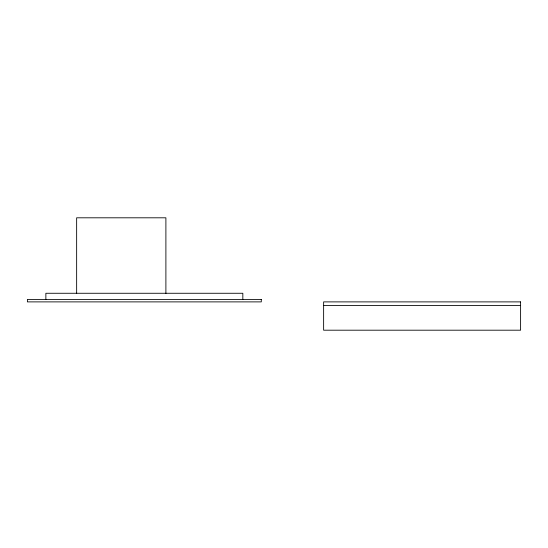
<?xml version="1.0" encoding="UTF-8"?>
<svg xmlns="http://www.w3.org/2000/svg" width="548" height="548" viewBox="0 0 548 548"><rect width="100%" height="100%" fill="white"/><g stroke="black" fill="none" stroke-linecap="round" stroke-linejoin="round"><path stroke-width="0.82" d="M323.628 305.579L520.6 305.579M242.833 299.42L242.833 293.269L45.868 293.269L45.868 299.42M165.893 293.468L165.893 217.803L76.645 217.803L76.645 293.468M261.3 299.42L27.4 299.42L27.4 301.886L261.3 301.886L261.3 299.42M520.6 301.886L323.628 301.886L323.628 330.197L520.6 330.197L520.6 301.886"/></g></svg>
